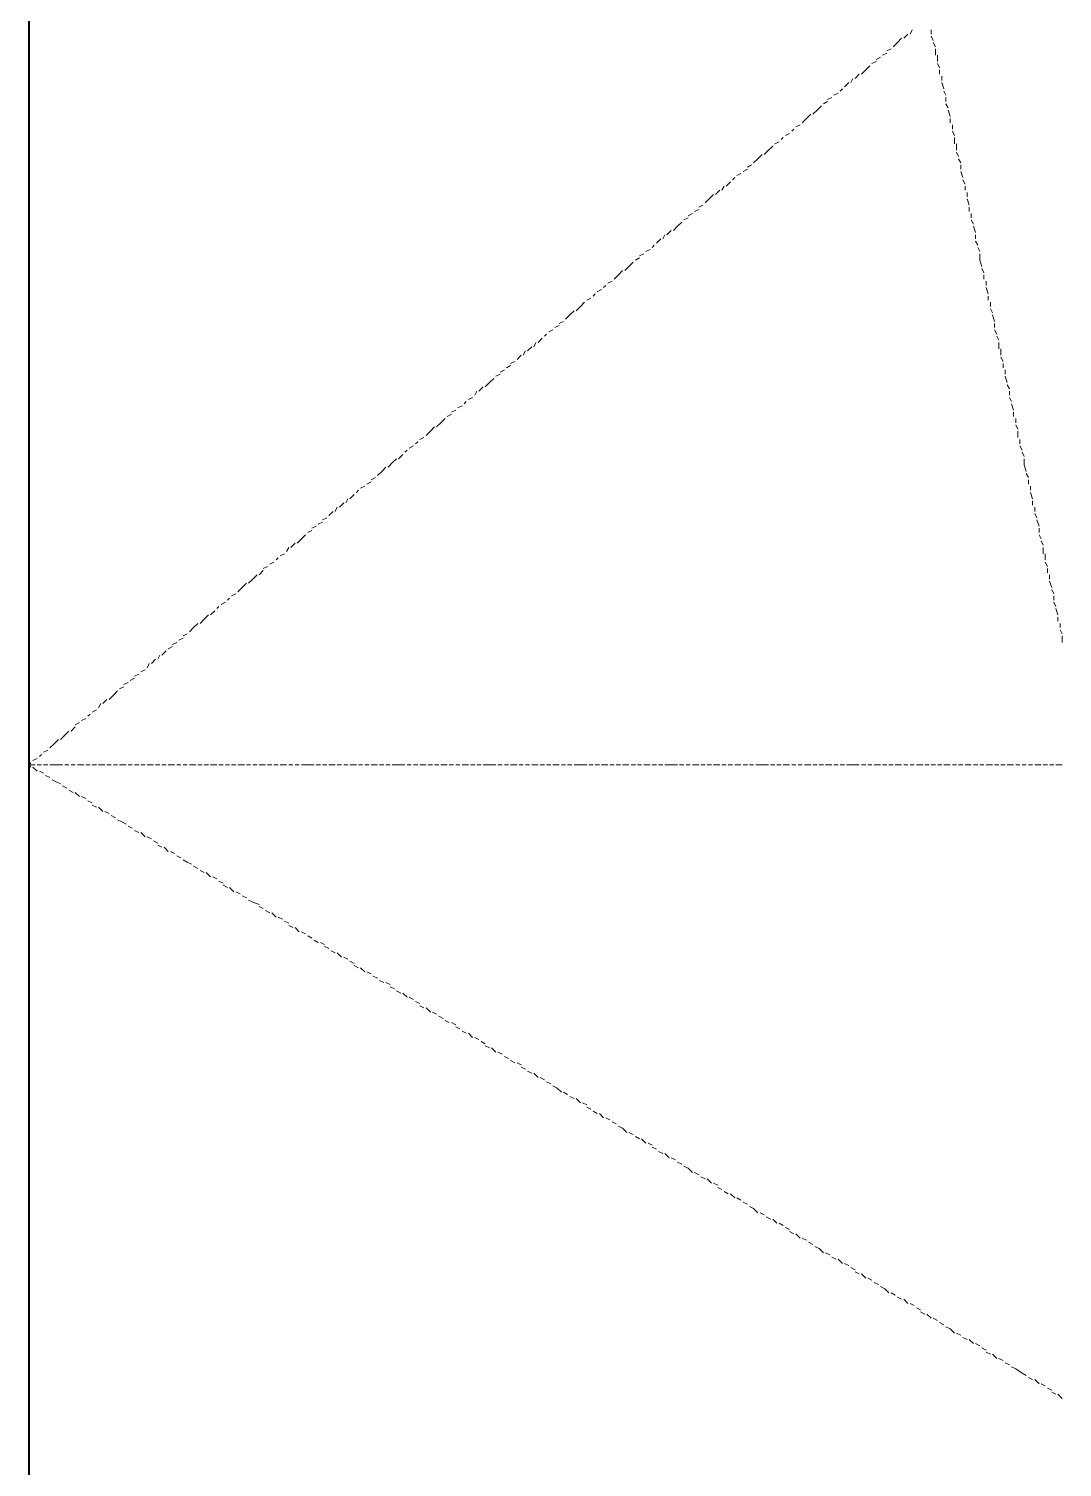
# Model space of a CAD drawing. Extents: x 0 to 604, y 0 to 420.
# Drawn here: x 289.81 to 300.16, y 354.45 to 368.86 of the extents above; entities that cross this region are included whole.
import ezdxf

# ---------------------------------------------------------------- set-up
doc = ezdxf.new("R2010")
doc.units = 0

msp = doc.modelspace()

# ---------------------------------------------------------------- linework, layer by layer
at = {"color": 7, "lineweight": 40}
msp.add_line((289.814, 397.743), (289.814, 310.219), dxfattribs=at)
at = {"color": 7, "lineweight": 25}
for p, q in [((289.814, 381.593), (289.814, 361.59)), ((289.814, 360.087), (289.814, 359.071)), ((289.814, 356.193), (289.814, 358.119)), ((289.814, 357.568), (289.814, 337.566))]:
    msp.add_line(p, q, dxfattribs=at)
at = {"color": 7, "lineweight": 5}
for p, q in [((289.814, 368.808), (289.814, 368.85)), ((289.814, 368.745), (289.814, 368.787)), ((289.814, 368.66), (289.814, 368.723)), ((298.514, 368.723), (298.471, 368.681)), ((298.556, 368.766), (298.514, 368.723)), ((298.619, 368.808), (298.577, 368.766)), ((298.662, 368.85), (298.64, 368.808)), ((298.852, 368.808), (298.852, 368.85)), ((298.873, 368.745), (298.852, 368.787)), ((298.894, 368.681), (298.873, 368.723)), ((289.814, 368.596), (289.814, 368.66)), ((298.408, 368.617), (298.365, 368.596)), ((298.45, 368.66), (298.408, 368.639)), ((298.894, 368.596), (298.894, 368.66)), ((298.916, 368.533), (298.916, 368.596)), ((289.814, 368.533), (289.814, 368.575)), ((289.814, 368.469), (289.814, 368.512)), ((289.814, 368.385), (289.814, 368.448)), ((298.196, 368.448), (298.154, 368.406)), ((298.238, 368.49), (298.196, 368.448)), ((298.302, 368.533), (298.259, 368.512)), ((298.344, 368.575), (298.302, 368.554)), ((298.937, 368.469), (298.916, 368.512)), ((298.937, 368.406), (298.937, 368.448)), ((289.814, 368.321), (289.814, 368.363)), ((289.814, 368.258), (289.814, 368.3)), ((298.027, 368.321), (297.984, 368.279)), ((298.069, 368.363), (298.048, 368.321)), ((298.132, 368.406), (298.09, 368.363)), ((298.958, 368.342), (298.958, 368.385)), ((298.979, 368.258), (298.958, 368.321)), ((289.814, 368.173), (289.814, 368.236)), ((289.814, 368.11), (289.814, 368.152)), ((297.857, 368.173), (297.815, 368.152)), ((297.921, 368.215), (297.878, 368.194)), ((297.963, 368.258), (297.942, 368.236)), ((299, 368.194), (298.979, 368.236)), ((299, 368.131), (299, 368.173)), ((289.814, 368.046), (289.814, 368.088)), ((289.814, 367.961), (289.814, 368.025)), ((297.646, 368.004), (297.603, 367.961)), ((297.709, 368.046), (297.667, 368.004)), ((297.752, 368.088), (297.709, 368.046)), ((297.815, 368.131), (297.773, 368.11)), ((299.021, 368.067), (299, 368.11)), ((299.043, 367.983), (299.021, 368.046)), ((289.814, 367.898), (289.814, 367.94)), ((289.814, 367.834), (289.814, 367.877)), ((297.54, 367.898), (297.497, 367.877)), ((297.603, 367.961), (297.561, 367.919)), ((299.043, 367.919), (299.043, 367.961)), ((299.064, 367.855), (299.064, 367.898)), ((289.814, 367.75), (289.814, 367.813)), ((289.814, 367.686), (289.814, 367.75)), ((297.328, 367.728), (297.286, 367.707)), ((297.37, 367.771), (297.349, 367.75)), ((297.434, 367.813), (297.392, 367.792)), ((297.476, 367.855), (297.455, 367.834)), ((299.085, 367.792), (299.064, 367.834)), ((299.085, 367.707), (299.085, 367.771)), ((289.814, 367.623), (289.814, 367.665)), ((289.814, 367.559), (289.814, 367.601)), ((297.159, 367.601), (297.116, 367.559)), ((297.222, 367.644), (297.18, 367.601)), ((297.265, 367.686), (297.222, 367.644)), ((299.106, 367.644), (299.106, 367.707)), ((299.127, 367.58), (299.106, 367.623)), ((289.814, 367.474), (289.814, 367.538)), ((289.814, 367.411), (289.814, 367.453)), ((297.011, 367.453), (296.968, 367.432)), ((297.053, 367.496), (297.011, 367.474)), ((297.116, 367.559), (297.074, 367.517)), ((299.149, 367.517), (299.127, 367.559)), ((299.149, 367.453), (299.149, 367.496)), ((299.17, 367.369), (299.149, 367.432)), ((289.814, 367.348), (289.814, 367.39)), ((289.814, 367.263), (289.814, 367.326)), ((296.778, 367.284), (296.757, 367.242)), ((296.841, 367.326), (296.799, 367.284)), ((296.884, 367.369), (296.863, 367.348)), ((296.947, 367.411), (296.905, 367.39)), ((299.191, 367.305), (299.17, 367.348)), ((299.191, 367.242), (299.191, 367.284)), ((289.814, 367.199), (289.814, 367.242)), ((289.814, 367.136), (289.814, 367.178)), ((296.63, 367.157), (296.587, 367.115)), ((296.672, 367.199), (296.63, 367.157)), ((296.735, 367.242), (296.693, 367.199)), ((299.212, 367.178), (299.212, 367.221)), ((299.233, 367.093), (299.212, 367.157)), ((289.814, 367.051), (289.814, 367.115)), ((289.814, 366.988), (289.814, 367.03)), ((296.46, 367.009), (296.418, 366.988)), ((296.524, 367.051), (296.481, 367.03)), ((296.566, 367.093), (296.524, 367.072)), ((299.233, 367.03), (299.233, 367.072)), ((299.254, 366.966), (299.254, 367.009)), ((289.814, 366.924), (289.814, 366.966)), ((289.814, 366.839), (289.814, 366.903)), ((296.312, 366.882), (296.27, 366.839)), ((296.354, 366.924), (296.312, 366.882)), ((296.418, 366.966), (296.376, 366.945)), ((299.276, 366.903), (299.254, 366.945)), ((299.297, 366.818), (299.276, 366.882)), ((289.814, 366.776), (289.814, 366.839)), ((289.814, 366.712), (289.814, 366.755)), ((296.143, 366.755), (296.101, 366.712)), ((296.185, 366.797), (296.164, 366.755)), ((296.249, 366.839), (296.206, 366.797)), ((299.297, 366.755), (299.297, 366.797)), ((299.318, 366.691), (299.297, 366.734)), ((289.814, 366.649), (289.814, 366.691)), ((289.814, 366.564), (289.814, 366.628)), ((295.931, 366.564), (295.889, 366.543)), ((295.974, 366.607), (295.931, 366.585)), ((296.037, 366.649), (295.995, 366.628)), ((296.079, 366.691), (296.058, 366.67)), ((299.339, 366.628), (299.318, 366.67)), ((299.339, 366.543), (299.339, 366.607)), ((289.814, 366.501), (289.814, 366.543)), ((289.814, 366.437), (289.814, 366.48)), ((295.762, 366.437), (295.719, 366.395)), ((295.825, 366.48), (295.783, 366.437)), ((295.868, 366.522), (295.825, 366.48)), ((299.36, 366.48), (299.339, 366.543)), ((299.381, 366.416), (299.36, 366.459)), ((289.814, 366.353), (289.814, 366.416)), ((289.814, 366.289), (289.814, 366.332)), ((295.592, 366.289), (295.571, 366.268)), ((295.656, 366.332), (295.614, 366.31)), ((295.719, 366.395), (295.677, 366.353)), ((299.381, 366.353), (299.381, 366.395)), ((299.402, 366.289), (299.402, 366.332)), ((289.814, 366.226), (289.814, 366.268)), ((289.814, 366.141), (289.814, 366.204)), ((295.444, 366.162), (295.402, 366.141)), ((295.487, 366.204), (295.466, 366.183)), ((295.55, 366.247), (295.508, 366.226)), ((299.424, 366.204), (299.402, 366.268)), ((299.424, 366.141), (299.424, 366.183)), ((289.814, 366.077), (289.814, 366.12)), ((289.814, 366.014), (289.814, 366.056)), ((289.814, 365.929), (289.814, 365.993)), ((295.233, 365.993), (295.19, 365.95)), ((295.275, 366.035), (295.233, 365.993)), ((295.339, 366.077), (295.296, 366.035)), ((295.381, 366.12), (295.339, 366.077)), ((299.445, 366.077), (299.445, 366.12)), ((299.466, 366.014), (299.445, 366.056)), ((299.487, 365.929), (299.466, 365.993)), ((289.814, 365.866), (289.814, 365.929)), ((289.814, 365.802), (289.814, 365.845)), ((295.063, 365.845), (295.021, 365.824)), ((295.127, 365.887), (295.084, 365.866)), ((295.169, 365.929), (295.127, 365.908)), ((299.487, 365.866), (299.487, 365.908)), ((299.508, 365.802), (299.487, 365.845)), ((289.814, 365.739), (289.814, 365.781)), ((289.814, 365.654), (289.814, 365.718)), ((294.894, 365.718), (294.873, 365.675)), ((294.957, 365.76), (294.915, 365.718)), ((295, 365.802), (294.979, 365.781)), ((299.529, 365.739), (299.508, 365.781)), ((299.529, 365.654), (299.529, 365.718)), ((289.814, 365.591), (289.814, 365.633)), ((289.814, 365.527), (289.814, 365.569)), ((294.746, 365.591), (294.704, 365.548)), ((294.788, 365.633), (294.767, 365.591)), ((294.852, 365.675), (294.809, 365.633)), ((299.551, 365.591), (299.551, 365.654)), ((299.572, 365.527), (299.551, 365.569)), ((289.814, 365.442), (289.814, 365.506)), ((289.814, 365.379), (289.814, 365.421)), ((294.577, 365.442), (294.534, 365.421)), ((294.64, 365.485), (294.598, 365.464)), ((294.682, 365.527), (294.64, 365.506)), ((299.572, 365.464), (299.572, 365.506)), ((299.593, 365.4), (299.593, 365.442)), ((289.814, 365.315), (289.814, 365.358)), ((289.814, 365.231), (289.814, 365.294)), ((294.365, 365.273), (294.322, 365.231)), ((294.428, 365.315), (294.386, 365.273)), ((294.471, 365.358), (294.428, 365.315)), ((294.534, 365.4), (294.492, 365.379)), ((299.614, 365.315), (299.593, 365.379)), ((299.635, 365.252), (299.614, 365.294)), ((289.814, 365.167), (289.814, 365.21)), ((289.814, 365.104), (289.814, 365.146)), ((294.195, 365.125), (294.174, 365.104)), ((294.259, 365.167), (294.217, 365.146)), ((294.301, 365.231), (294.28, 365.188)), ((299.635, 365.188), (299.635, 365.231)), ((299.656, 365.125), (299.635, 365.167)), ((289.814, 365.019), (289.814, 365.083)), ((289.814, 364.956), (289.814, 365.019)), ((294.047, 364.998), (294.005, 364.977)), ((294.09, 365.04), (294.047, 365.019)), ((294.153, 365.083), (294.111, 365.062)), ((299.678, 365.04), (299.656, 365.104)), ((299.678, 364.977), (299.678, 365.019)), ((289.814, 364.892), (289.814, 364.935)), ((289.814, 364.829), (289.814, 364.871)), ((293.878, 364.871), (293.836, 364.829)), ((293.942, 364.913), (293.899, 364.871)), ((293.984, 364.956), (293.942, 364.913)), ((299.699, 364.913), (299.699, 364.956)), ((299.72, 364.85), (299.699, 364.892)), ((289.814, 364.744), (289.814, 364.807)), ((289.814, 364.68), (289.814, 364.723)), ((293.709, 364.723), (293.688, 364.702)), ((293.772, 364.765), (293.73, 364.744)), ((293.836, 364.829), (293.793, 364.786)), ((299.72, 364.765), (299.72, 364.829)), ((299.741, 364.702), (299.741, 364.744)), ((289.814, 364.617), (289.814, 364.659)), ((289.814, 364.532), (289.814, 364.596)), ((293.497, 364.553), (293.455, 364.511)), ((293.56, 364.596), (293.518, 364.553)), ((293.603, 364.638), (293.582, 364.617)), ((293.666, 364.68), (293.624, 364.659)), ((299.762, 364.638), (299.741, 364.68)), ((299.783, 364.575), (299.762, 364.617)), ((299.783, 364.49), (299.783, 364.553)), ((289.814, 364.469), (289.814, 364.511)), ((289.814, 364.405), (289.814, 364.448)), ((293.349, 364.426), (293.307, 364.384)), ((293.391, 364.469), (293.349, 364.426)), ((293.455, 364.511), (293.412, 364.469)), ((299.805, 364.426), (299.783, 364.49)), ((299.826, 364.363), (299.805, 364.405)), ((289.814, 364.321), (289.814, 364.384)), ((289.814, 364.257), (289.814, 364.299)), ((293.18, 364.278), (293.137, 364.257)), ((293.243, 364.321), (293.201, 364.299)), ((293.285, 364.363), (293.243, 364.342)), ((299.826, 364.299), (299.826, 364.342)), ((299.847, 364.236), (299.847, 364.278)), ((289.814, 364.194), (289.814, 364.236)), ((289.814, 364.109), (289.814, 364.173)), ((293.01, 364.151), (292.989, 364.109)), ((293.074, 364.194), (293.031, 364.151)), ((293.116, 364.236), (293.095, 364.215)), ((299.868, 364.151), (299.847, 364.215)), ((299.868, 364.088), (299.868, 364.13)), ((289.814, 364.046), (289.814, 364.109)), ((289.814, 363.982), (289.814, 364.024)), ((292.862, 364.024), (292.82, 363.982)), ((292.904, 364.067), (292.883, 364.024)), ((292.968, 364.109), (292.925, 364.067)), ((299.889, 364.024), (299.889, 364.067)), ((299.911, 363.961), (299.889, 364.003)), ((289.814, 363.918), (289.814, 363.961)), ((289.814, 363.834), (289.814, 363.897)), ((292.65, 363.834), (292.608, 363.813)), ((292.693, 363.876), (292.65, 363.855)), ((292.756, 363.918), (292.714, 363.897)), ((292.798, 363.961), (292.756, 363.94)), ((299.932, 363.876), (299.911, 363.94)), ((299.932, 363.813), (299.932, 363.855)), ((289.814, 363.77), (289.814, 363.813)), ((289.814, 363.707), (289.814, 363.749)), ((289.814, 363.622), (289.814, 363.686)), ((292.481, 363.707), (292.439, 363.664)), ((292.545, 363.749), (292.502, 363.707)), ((292.587, 363.791), (292.545, 363.749)), ((299.953, 363.749), (299.932, 363.791)), ((299.974, 363.686), (299.953, 363.728)), ((289.814, 363.559), (289.814, 363.601)), ((289.814, 363.495), (289.814, 363.538)), ((292.312, 363.559), (292.291, 363.538)), ((292.375, 363.601), (292.333, 363.58)), ((292.418, 363.664), (292.396, 363.622)), ((299.974, 363.601), (299.974, 363.664)), ((299.995, 363.538), (299.995, 363.601)), ((289.814, 363.41), (289.814, 363.474)), ((292.163, 363.432), (292.121, 363.389)), ((292.206, 363.474), (292.163, 363.453)), ((292.269, 363.516), (292.227, 363.495)), ((300.016, 363.474), (299.995, 363.516)), ((300.016, 363.41), (300.016, 363.453)), ((289.814, 363.347), (289.814, 363.389)), ((289.814, 363.283), (289.814, 363.326)), ((289.814, 363.199), (289.814, 363.262)), ((291.952, 363.262), (291.909, 363.22)), ((291.994, 363.305), (291.952, 363.262)), ((292.058, 363.347), (292.015, 363.305)), ((292.1, 363.389), (292.058, 363.347)), ((300.038, 363.347), (300.038, 363.389)), ((300.059, 363.262), (300.038, 363.326)), ((289.814, 363.135), (289.814, 363.199)), ((289.814, 363.072), (289.814, 363.114)), ((291.783, 363.114), (291.74, 363.093)), ((291.825, 363.156), (291.804, 363.135)), ((291.888, 363.199), (291.846, 363.178)), ((300.08, 363.199), (300.059, 363.241)), ((300.08, 363.135), (300.08, 363.178)), ((300.101, 363.072), (300.08, 363.114)), ((289.814, 363.008), (289.814, 363.051)), ((289.814, 362.924), (289.814, 362.987)), ((291.613, 362.987), (291.571, 362.945)), ((291.677, 363.029), (291.634, 362.987)), ((291.719, 363.072), (291.698, 363.051)), ((300.122, 362.987), (300.101, 363.051)), ((300.122, 362.924), (300.122, 362.966)), ((289.814, 362.86), (289.814, 362.902)), ((289.814, 362.797), (289.814, 362.839)), ((291.465, 362.86), (291.423, 362.818)), ((291.507, 362.902), (291.465, 362.86)), ((291.571, 362.945), (291.529, 362.902)), ((300.143, 362.86), (300.143, 362.902)), ((300.164, 362.797), (300.143, 362.839)), ((289.814, 362.712), (289.814, 362.776)), ((289.814, 362.649), (289.814, 362.691)), ((291.253, 362.67), (291.211, 362.649)), ((291.296, 362.712), (291.253, 362.691)), ((291.359, 362.754), (291.317, 362.733)), ((291.401, 362.797), (291.359, 362.776)), ((300.164, 362.712), (300.164, 362.776)), ((289.814, 362.585), (289.814, 362.627)), ((289.814, 362.5), (289.814, 362.564)), ((291.084, 362.543), (291.042, 362.5)), ((291.126, 362.585), (291.105, 362.543)), ((291.19, 362.627), (291.147, 362.585)), ((289.814, 362.437), (289.814, 362.479)), ((289.814, 362.373), (289.814, 362.416)), ((290.915, 362.394), (290.872, 362.373)), ((290.978, 362.437), (290.936, 362.416)), ((291.021, 362.5), (290.999, 362.458)), ((289.814, 362.289), (289.814, 362.352)), ((289.814, 362.225), (289.814, 362.289)), ((290.767, 362.267), (290.724, 362.246)), ((290.809, 362.31), (290.767, 362.289)), ((290.872, 362.352), (290.83, 362.331)), ((289.814, 362.162), (289.814, 362.204)), ((289.814, 362.098), (289.814, 362.14)), ((290.534, 362.098), (290.512, 362.056)), ((290.597, 362.14), (290.555, 362.098)), ((290.661, 362.183), (290.618, 362.14)), ((290.703, 362.225), (290.661, 362.183)), ((289.814, 362.014), (289.814, 362.077)), ((289.814, 361.95), (289.814, 361.992)), ((290.385, 361.95), (290.343, 361.929)), ((290.428, 361.992), (290.407, 361.971)), ((290.491, 362.035), (290.449, 362.014)), ((289.814, 361.887), (289.814, 361.929)), ((289.814, 361.802), (289.814, 361.865)), ((290.216, 361.823), (290.174, 361.781)), ((290.28, 361.865), (290.237, 361.823)), ((290.322, 361.908), (290.28, 361.887)), ((289.814, 361.738), (289.814, 361.781)), ((289.814, 361.675), (289.814, 361.717)), ((290.068, 361.696), (290.026, 361.654)), ((290.11, 361.738), (290.068, 361.696)), ((290.174, 361.781), (290.132, 361.738)), ((289.814, 361.59), (289.814, 361.654)), ((289.814, 361.527), (289.814, 361.569)), ((289.899, 361.548), (289.856, 361.527)), ((289.941, 361.59), (289.92, 361.569)), ((290.005, 361.632), (289.962, 361.611)), ((289.835, 361.505), (289.814, 361.484)), ((289.814, 361.463), (289.814, 361.505)), ((289.814, 361.484), (289.877, 361.484)), ((289.814, 361.484), (289.835, 361.463)), ((289.814, 361.378), (289.814, 361.442)), ((289.814, 361.315), (289.814, 361.378)), ((289.856, 361.463), (289.899, 361.421)), ((289.899, 361.484), (289.941, 361.484)), ((289.92, 361.421), (289.962, 361.4)), ((289.962, 361.484), (290.005, 361.484)), ((289.983, 361.378), (290.026, 361.357)), ((290.026, 361.484), (290.089, 361.484)), ((290.089, 361.484), (290.153, 361.484)), ((290.174, 361.484), (290.216, 361.484)), ((290.237, 361.484), (290.28, 361.484)), ((290.301, 361.484), (290.364, 361.484)), ((290.385, 361.484), (290.428, 361.484)), ((290.449, 361.484), (290.491, 361.484)), ((290.512, 361.484), (290.576, 361.484)), ((290.597, 361.484), (290.639, 361.484)), ((290.661, 361.484), (290.703, 361.484)), ((290.724, 361.484), (290.788, 361.484)), ((290.809, 361.484), (290.851, 361.484)), ((290.872, 361.484), (290.915, 361.484)), ((290.936, 361.484), (290.978, 361.484)), ((290.999, 361.484), (291.063, 361.484)), ((291.084, 361.484), (291.126, 361.484)), ((291.147, 361.484), (291.19, 361.484)), ((291.211, 361.484), (291.274, 361.484)), ((291.296, 361.484), (291.338, 361.484)), ((291.359, 361.484), (291.401, 361.484)), ((291.423, 361.484), (291.486, 361.484)), ((291.507, 361.484), (291.55, 361.484)), ((291.571, 361.484), (291.613, 361.484)), ((291.634, 361.484), (291.698, 361.484)), ((291.719, 361.484), (291.761, 361.484)), ((291.783, 361.484), (291.825, 361.484)), ((291.846, 361.484), (291.888, 361.484)), ((291.909, 361.484), (291.973, 361.484)), ((291.994, 361.484), (292.036, 361.484)), ((292.058, 361.484), (292.1, 361.484)), ((292.121, 361.484), (292.185, 361.484)), ((292.206, 361.484), (292.248, 361.484)), ((292.269, 361.484), (292.312, 361.484)), ((292.333, 361.484), (292.396, 361.484)), ((292.418, 361.484), (292.46, 361.484)), ((292.481, 361.484), (292.523, 361.484)), ((292.545, 361.484), (292.608, 361.484)), ((292.608, 361.484), (292.671, 361.484)), ((292.693, 361.484), (292.735, 361.484)), ((292.756, 361.484), (292.798, 361.484)), ((292.82, 361.484), (292.883, 361.484)), ((292.904, 361.484), (292.947, 361.484)), ((292.968, 361.484), (293.01, 361.484)), ((293.031, 361.484), (293.095, 361.484)), ((293.116, 361.484), (293.158, 361.484)), ((293.18, 361.484), (293.222, 361.484)), ((293.243, 361.484), (293.307, 361.484)), ((293.328, 361.484), (293.37, 361.484)), ((293.391, 361.484), (293.433, 361.484)), ((293.455, 361.484), (293.518, 361.484)), ((293.518, 361.484), (293.582, 361.484)), ((293.603, 361.484), (293.645, 361.484)), ((293.666, 361.484), (293.709, 361.484)), ((293.73, 361.484), (293.793, 361.484)), ((293.815, 361.484), (293.857, 361.484)), ((293.878, 361.484), (293.92, 361.484)), ((293.942, 361.484), (294.005, 361.484)), ((294.026, 361.484), (294.068, 361.484)), ((294.09, 361.484), (294.132, 361.484)), ((294.153, 361.484), (294.217, 361.484)), ((294.238, 361.484), (294.28, 361.484)), ((294.301, 361.484), (294.344, 361.484)), ((294.365, 361.484), (294.428, 361.484)), ((294.428, 361.484), (294.492, 361.484)), ((294.513, 361.484), (294.555, 361.484)), ((294.577, 361.484), (294.619, 361.484)), ((294.64, 361.484), (294.704, 361.484)), ((294.725, 361.484), (294.767, 361.484)), ((294.788, 361.484), (294.83, 361.484)), ((294.852, 361.484), (294.915, 361.484)), ((294.936, 361.484), (294.979, 361.484)), ((295, 361.484), (295.042, 361.484)), ((295.063, 361.484), (295.127, 361.484)), ((295.148, 361.484), (295.19, 361.484)), ((295.211, 361.484), (295.254, 361.484)), ((295.275, 361.484), (295.339, 361.484)), ((295.339, 361.484), (295.402, 361.484)), ((295.423, 361.484), (295.466, 361.484)), ((295.487, 361.484), (295.529, 361.484)), ((295.55, 361.484), (295.614, 361.484)), ((295.635, 361.484), (295.677, 361.484)), ((295.698, 361.484), (295.741, 361.484)), ((295.762, 361.484), (295.825, 361.484)), ((295.846, 361.484), (295.889, 361.484)), ((295.91, 361.484), (295.952, 361.484)), ((295.974, 361.484), (296.037, 361.484)), ((296.058, 361.484), (296.101, 361.484)), ((296.122, 361.484), (296.164, 361.484)), ((296.185, 361.484), (296.249, 361.484)), ((296.249, 361.484), (296.312, 361.484)), ((296.333, 361.484), (296.376, 361.484)), ((296.397, 361.484), (296.439, 361.484)), ((296.46, 361.484), (296.524, 361.484)), ((296.545, 361.484), (296.587, 361.484)), ((296.608, 361.484), (296.651, 361.484)), ((296.672, 361.484), (296.735, 361.484)), ((296.757, 361.484), (296.799, 361.484)), ((296.82, 361.484), (296.863, 361.484)), ((296.884, 361.484), (296.947, 361.484)), ((296.968, 361.484), (297.011, 361.484)), ((297.032, 361.484), (297.074, 361.484)), ((297.095, 361.484), (297.159, 361.484)), ((297.159, 361.484), (297.222, 361.484)), ((297.243, 361.484), (297.286, 361.484)), ((297.307, 361.484), (297.349, 361.484)), ((297.37, 361.484), (297.434, 361.484)), ((297.455, 361.484), (297.497, 361.484)), ((297.519, 361.484), (297.561, 361.484)), ((297.582, 361.484), (297.646, 361.484)), ((297.667, 361.484), (297.709, 361.484)), ((297.73, 361.484), (297.773, 361.484)), ((297.794, 361.484), (297.857, 361.484)), ((297.878, 361.484), (297.921, 361.484)), ((297.942, 361.484), (297.984, 361.484)), ((298.005, 361.484), (298.069, 361.484)), ((298.069, 361.484), (298.132, 361.484)), ((298.154, 361.484), (298.196, 361.484)), ((298.217, 361.484), (298.259, 361.484)), ((298.281, 361.484), (298.344, 361.484)), ((298.365, 361.484), (298.408, 361.484)), ((298.429, 361.484), (298.471, 361.484)), ((298.492, 361.484), (298.556, 361.484)), ((298.577, 361.484), (298.619, 361.484)), ((298.64, 361.484), (298.683, 361.484)), ((298.704, 361.484), (298.767, 361.484)), ((298.789, 361.484), (298.831, 361.484)), ((298.852, 361.484), (298.894, 361.484)), ((298.916, 361.484), (298.958, 361.484)), ((298.979, 361.484), (299.043, 361.484)), ((299.064, 361.484), (299.106, 361.484)), ((299.127, 361.484), (299.17, 361.484)), ((299.191, 361.484), (299.254, 361.484)), ((299.276, 361.484), (299.318, 361.484)), ((299.339, 361.484), (299.381, 361.484)), ((299.402, 361.484), (299.466, 361.484)), ((299.487, 361.484), (299.529, 361.484)), ((299.551, 361.484), (299.593, 361.484)), ((299.614, 361.484), (299.678, 361.484)), ((299.699, 361.484), (299.741, 361.484)), ((299.762, 361.484), (299.805, 361.484)), ((299.826, 361.484), (299.868, 361.484)), ((299.889, 361.484), (299.953, 361.484)), ((299.974, 361.484), (300.016, 361.484)), ((300.038, 361.484), (300.08, 361.484)), ((300.101, 361.484), (300.164, 361.484)), ((289.814, 361.252), (289.814, 361.294)), ((289.814, 361.188), (289.814, 361.23)), ((290.047, 361.336), (290.089, 361.315)), ((290.089, 361.315), (290.132, 361.294)), ((290.153, 361.273), (290.195, 361.252)), ((290.216, 361.23), (290.259, 361.209)), ((289.814, 361.103), (289.814, 361.167)), ((290.28, 361.209), (290.322, 361.167)), ((290.343, 361.167), (290.385, 361.146)), ((290.407, 361.125), (290.449, 361.103)), ((289.814, 361.04), (289.814, 361.082)), ((289.814, 360.976), (289.814, 361.019)), ((289.814, 360.892), (289.814, 360.955)), ((290.449, 361.082), (290.491, 361.061)), ((290.512, 361.061), (290.555, 361.019)), ((290.576, 361.019), (290.618, 360.997)), ((290.639, 360.976), (290.682, 360.955)), ((289.814, 360.828), (289.814, 360.87)), ((289.814, 360.765), (289.814, 360.807)), ((290.703, 360.934), (290.745, 360.913)), ((290.745, 360.913), (290.788, 360.892)), ((290.809, 360.87), (290.851, 360.849)), ((290.872, 360.828), (290.915, 360.807)), ((290.936, 360.807), (290.978, 360.765)), ((289.814, 360.68), (289.814, 360.743)), ((289.814, 360.616), (289.814, 360.659)), ((290.999, 360.765), (291.042, 360.743)), ((291.063, 360.722), (291.105, 360.701)), ((291.105, 360.68), (291.147, 360.659)), ((291.169, 360.659), (291.211, 360.616)), ((289.814, 360.553), (289.814, 360.595)), ((289.814, 360.468), (289.814, 360.532)), ((291.232, 360.616), (291.274, 360.595)), ((291.296, 360.574), (291.338, 360.553)), ((291.359, 360.532), (291.401, 360.511)), ((291.401, 360.511), (291.444, 360.49)), ((289.814, 360.405), (289.814, 360.468)), ((289.814, 360.341), (289.814, 360.384)), ((291.465, 360.468), (291.507, 360.447)), ((291.529, 360.426), (291.571, 360.405)), ((291.592, 360.405), (291.634, 360.363)), ((289.814, 360.278), (289.814, 360.32)), ((289.814, 360.193), (289.814, 360.257)), ((291.656, 360.363), (291.698, 360.341)), ((291.719, 360.32), (291.761, 360.299)), ((291.761, 360.278), (291.804, 360.257)), ((291.825, 360.257), (291.867, 360.214)), ((289.814, 360.13), (289.814, 360.172)), ((289.814, 360.066), (289.814, 360.108)), ((291.888, 360.214), (291.931, 360.193)), ((291.952, 360.172), (291.994, 360.151)), ((292.015, 360.13), (292.058, 360.108)), ((292.058, 360.108), (292.121, 360.087)), ((289.814, 359.981), (289.814, 360.045)), ((289.814, 359.918), (289.814, 359.96)), ((292.121, 360.066), (292.163, 360.045)), ((292.185, 360.024), (292.227, 360.003)), ((292.248, 360.003), (292.291, 359.96)), ((292.312, 359.96), (292.354, 359.939)), ((289.814, 359.854), (289.814, 359.897)), ((289.814, 359.77), (289.814, 359.833)), ((292.375, 359.918), (292.418, 359.897)), ((292.418, 359.876), (292.46, 359.854)), ((292.481, 359.854), (292.523, 359.812)), ((292.545, 359.812), (292.587, 359.791)), ((289.814, 359.706), (289.814, 359.749)), ((289.814, 359.643), (289.814, 359.685)), ((292.608, 359.77), (292.65, 359.749)), ((292.671, 359.728), (292.714, 359.706)), ((292.735, 359.706), (292.777, 359.685)), ((292.777, 359.664), (292.82, 359.643)), ((289.814, 359.558), (289.814, 359.622)), ((289.814, 359.495), (289.814, 359.558)), ((292.841, 359.622), (292.883, 359.601)), ((292.904, 359.601), (292.947, 359.558)), ((292.968, 359.558), (293.01, 359.537)), ((293.031, 359.516), (293.074, 359.495)), ((289.814, 359.431), (289.814, 359.474)), ((289.814, 359.368), (289.814, 359.41)), ((293.074, 359.474), (293.116, 359.452)), ((293.137, 359.452), (293.18, 359.41)), ((293.201, 359.41), (293.243, 359.389)), ((293.264, 359.368), (293.307, 359.346)), ((289.814, 359.283), (289.814, 359.346)), ((289.814, 359.219), (289.814, 359.262)), ((293.328, 359.325), (293.37, 359.304)), ((293.391, 359.304), (293.433, 359.283)), ((293.433, 359.262), (293.476, 359.241)), ((293.497, 359.219), (293.539, 359.198)), ((289.814, 359.156), (289.814, 359.198)), ((289.814, 359.071), (289.814, 359.135)), ((293.56, 359.198), (293.603, 359.156)), ((293.624, 359.156), (293.666, 359.135)), ((293.688, 359.114), (293.73, 359.092)), ((293.73, 359.071), (293.772, 359.05)), ((289.814, 359.008), (289.814, 359.05)), ((289.814, 358.944), (289.814, 358.987)), ((289.814, 358.86), (289.814, 358.923)), ((293.793, 359.05), (293.836, 359.008)), ((293.857, 359.008), (293.899, 358.987)), ((293.92, 358.966), (293.963, 358.944)), ((293.984, 358.923), (294.026, 358.902)), ((289.814, 358.796), (289.814, 358.839)), ((294.047, 358.902), (294.09, 358.881)), ((294.09, 358.86), (294.132, 358.839)), ((294.153, 358.817), (294.195, 358.796)), ((294.217, 358.796), (294.259, 358.754)), ((289.814, 358.733), (289.814, 358.775)), ((289.814, 358.648), (289.814, 358.711)), ((289.814, 358.584), (289.814, 358.648)), ((294.28, 358.754), (294.322, 358.733)), ((294.344, 358.711), (294.386, 358.69)), ((294.386, 358.669), (294.428, 358.648)), ((294.449, 358.648), (294.492, 358.606)), ((289.814, 358.521), (289.814, 358.563)), ((289.814, 358.457), (289.814, 358.5)), ((294.513, 358.606), (294.555, 358.584)), ((294.577, 358.563), (294.619, 358.542)), ((294.64, 358.521), (294.682, 358.5)), ((294.704, 358.5), (294.746, 358.479)), ((289.814, 358.373), (289.814, 358.436)), ((289.814, 358.309), (289.814, 358.352)), ((294.746, 358.457), (294.788, 358.436)), ((294.809, 358.415), (294.852, 358.394)), ((294.873, 358.394), (294.915, 358.352)), ((294.936, 358.352), (294.979, 358.33)), ((289.814, 358.246), (289.814, 358.288)), ((289.814, 358.161), (289.814, 358.225)), ((295, 358.309), (295.042, 358.288)), ((295.063, 358.267), (295.106, 358.246)), ((295.106, 358.246), (295.148, 358.204)), ((295.169, 358.204), (295.211, 358.182)), ((289.814, 358.098), (289.814, 358.14)), ((289.814, 358.034), (289.814, 358.077)), ((295.233, 358.161), (295.275, 358.14)), ((295.296, 358.14), (295.339, 358.098)), ((295.36, 358.098), (295.402, 358.077)), ((289.814, 357.949), (289.814, 358.013)), ((289.814, 357.886), (289.814, 357.928)), ((295.402, 358.055), (295.444, 358.034)), ((295.466, 358.013), (295.508, 357.992)), ((295.529, 357.992), (295.571, 357.949)), ((295.592, 357.949), (295.635, 357.928)), ((289.814, 357.822), (289.814, 357.865)), ((289.814, 357.738), (289.814, 357.801)), ((295.656, 357.907), (295.698, 357.886)), ((295.719, 357.865), (295.762, 357.844)), ((295.762, 357.844), (295.804, 357.801)), ((295.825, 357.801), (295.868, 357.78)), ((289.814, 357.674), (289.814, 357.738)), ((289.814, 357.611), (289.814, 357.653)), ((295.889, 357.759), (295.931, 357.738)), ((295.952, 357.738), (295.995, 357.695)), ((296.016, 357.695), (296.058, 357.674)), ((296.058, 357.653), (296.101, 357.632)), ((289.814, 357.547), (289.814, 357.59)), ((289.814, 357.463), (289.814, 357.526)), ((296.122, 357.611), (296.164, 357.59)), ((296.185, 357.59), (296.228, 357.547)), ((296.249, 357.547), (296.291, 357.526)), ((296.312, 357.505), (296.354, 357.484)), ((289.814, 357.399), (289.814, 357.442)), ((289.814, 357.336), (289.814, 357.378)), ((296.376, 357.463), (296.418, 357.442)), ((296.418, 357.442), (296.46, 357.399)), ((296.481, 357.399), (296.524, 357.378)), ((296.545, 357.357), (296.587, 357.336)), ((296.608, 357.336), (296.651, 357.293)), ((289.814, 357.251), (289.814, 357.315)), ((289.814, 357.187), (289.814, 357.23)), ((296.672, 357.293), (296.714, 357.272)), ((296.714, 357.251), (296.757, 357.23)), ((296.778, 357.209), (296.82, 357.187)), ((289.814, 357.124), (289.814, 357.166)), ((289.814, 357.039), (289.814, 357.103)), ((296.841, 357.187), (296.884, 357.145)), ((296.905, 357.145), (296.947, 357.124)), ((296.968, 357.103), (297.011, 357.082)), ((297.032, 357.06), (297.074, 357.039)), ((289.814, 356.976), (289.814, 357.018)), ((289.814, 356.912), (289.814, 356.955)), ((297.074, 357.039), (297.116, 356.997)), ((297.138, 356.997), (297.18, 356.976)), ((297.201, 356.955), (297.243, 356.933)), ((297.265, 356.933), (297.307, 356.891)), ((289.814, 356.828), (289.814, 356.891)), ((289.814, 356.764), (289.814, 356.828)), ((297.328, 356.891), (297.37, 356.87)), ((297.392, 356.849), (297.434, 356.828)), ((297.434, 356.807), (297.476, 356.785)), ((297.497, 356.785), (297.54, 356.743)), ((289.814, 356.701), (289.814, 356.743)), ((289.814, 356.637), (289.814, 356.68)), ((289.814, 356.553), (289.814, 356.616)), ((297.561, 356.743), (297.603, 356.722)), ((297.625, 356.701), (297.667, 356.68)), ((297.688, 356.658), (297.73, 356.637)), ((297.73, 356.637), (297.773, 356.595)), ((289.814, 356.489), (289.814, 356.531)), ((297.794, 356.595), (297.836, 356.574)), ((297.857, 356.553), (297.9, 356.531)), ((297.921, 356.531), (297.963, 356.489)), ((297.984, 356.489), (298.027, 356.468)), ((289.814, 356.425), (289.814, 356.468)), ((289.814, 356.341), (289.814, 356.404)), ((298.048, 356.447), (298.09, 356.425)), ((298.09, 356.404), (298.132, 356.383)), ((298.154, 356.383), (298.196, 356.341)), ((298.217, 356.341), (298.259, 356.32)), ((289.814, 356.277), (289.814, 356.32)), ((289.814, 356.214), (289.814, 356.256)), ((289.814, 356.129), (289.814, 356.193)), ((298.281, 356.298), (298.323, 356.277)), ((298.344, 356.256), (298.387, 356.235)), ((298.387, 356.235), (298.429, 356.193)), ((298.45, 356.193), (298.492, 356.171)), ((289.814, 356.066), (289.814, 356.108)), ((289.814, 356.002), (289.814, 356.045)), ((298.514, 356.15), (298.556, 356.129)), ((298.577, 356.129), (298.619, 356.087)), ((298.64, 356.087), (298.683, 356.066)), ((298.704, 356.045), (298.746, 356.023)), ((289.814, 355.918), (289.814, 355.981)), ((289.814, 355.854), (289.814, 355.918)), ((298.746, 356.002), (298.789, 355.981)), ((298.81, 355.981), (298.852, 355.939)), ((298.873, 355.939), (298.916, 355.918)), ((298.937, 355.896), (298.979, 355.875)), ((289.814, 355.791), (289.814, 355.833)), ((289.814, 355.727), (289.814, 355.769)), ((299, 355.854), (299.043, 355.833)), ((299.043, 355.833), (299.085, 355.791)), ((299.106, 355.791), (299.149, 355.769)), ((289.814, 355.642), (289.814, 355.706)), ((289.814, 355.579), (289.814, 355.621)), ((299.17, 355.748), (299.212, 355.727)), ((299.233, 355.727), (299.276, 355.685)), ((299.297, 355.685), (299.339, 355.663)), ((299.36, 355.642), (299.402, 355.621)), ((289.814, 355.515), (289.814, 355.558)), ((289.814, 355.431), (289.814, 355.494)), ((299.402, 355.6), (299.445, 355.579)), ((299.466, 355.579), (299.508, 355.536)), ((299.529, 355.536), (299.572, 355.515)), ((299.593, 355.494), (299.635, 355.473)), ((289.814, 355.367), (289.814, 355.409)), ((289.814, 355.304), (289.814, 355.346)), ((299.656, 355.452), (299.699, 355.431)), ((299.699, 355.431), (299.762, 355.388)), ((299.762, 355.388), (299.805, 355.367)), ((299.826, 355.346), (299.868, 355.325)), ((299.889, 355.325), (299.932, 355.282)), ((289.814, 355.219), (289.814, 355.282)), ((289.814, 355.156), (289.814, 355.198)), ((299.953, 355.282), (299.995, 355.261)), ((300.016, 355.24), (300.059, 355.219)), ((300.059, 355.198), (300.101, 355.177)), ((300.122, 355.177), (300.164, 355.134)), ((289.814, 355.092), (289.814, 355.134)), ((289.814, 355.007), (289.814, 355.071)), ((289.814, 354.944), (289.814, 355.007)), ((289.814, 354.88), (289.814, 354.923)), ((289.814, 354.817), (289.814, 354.859)), ((289.814, 354.732), (289.814, 354.796)), ((289.814, 354.669), (289.814, 354.711)), ((289.814, 354.605), (289.814, 354.647)), ((289.814, 354.521), (289.814, 354.584)), ((289.814, 354.457), (289.814, 354.499))]:
    msp.add_line(p, q, dxfattribs=at)

doc.saveas('drawing.dxf')
